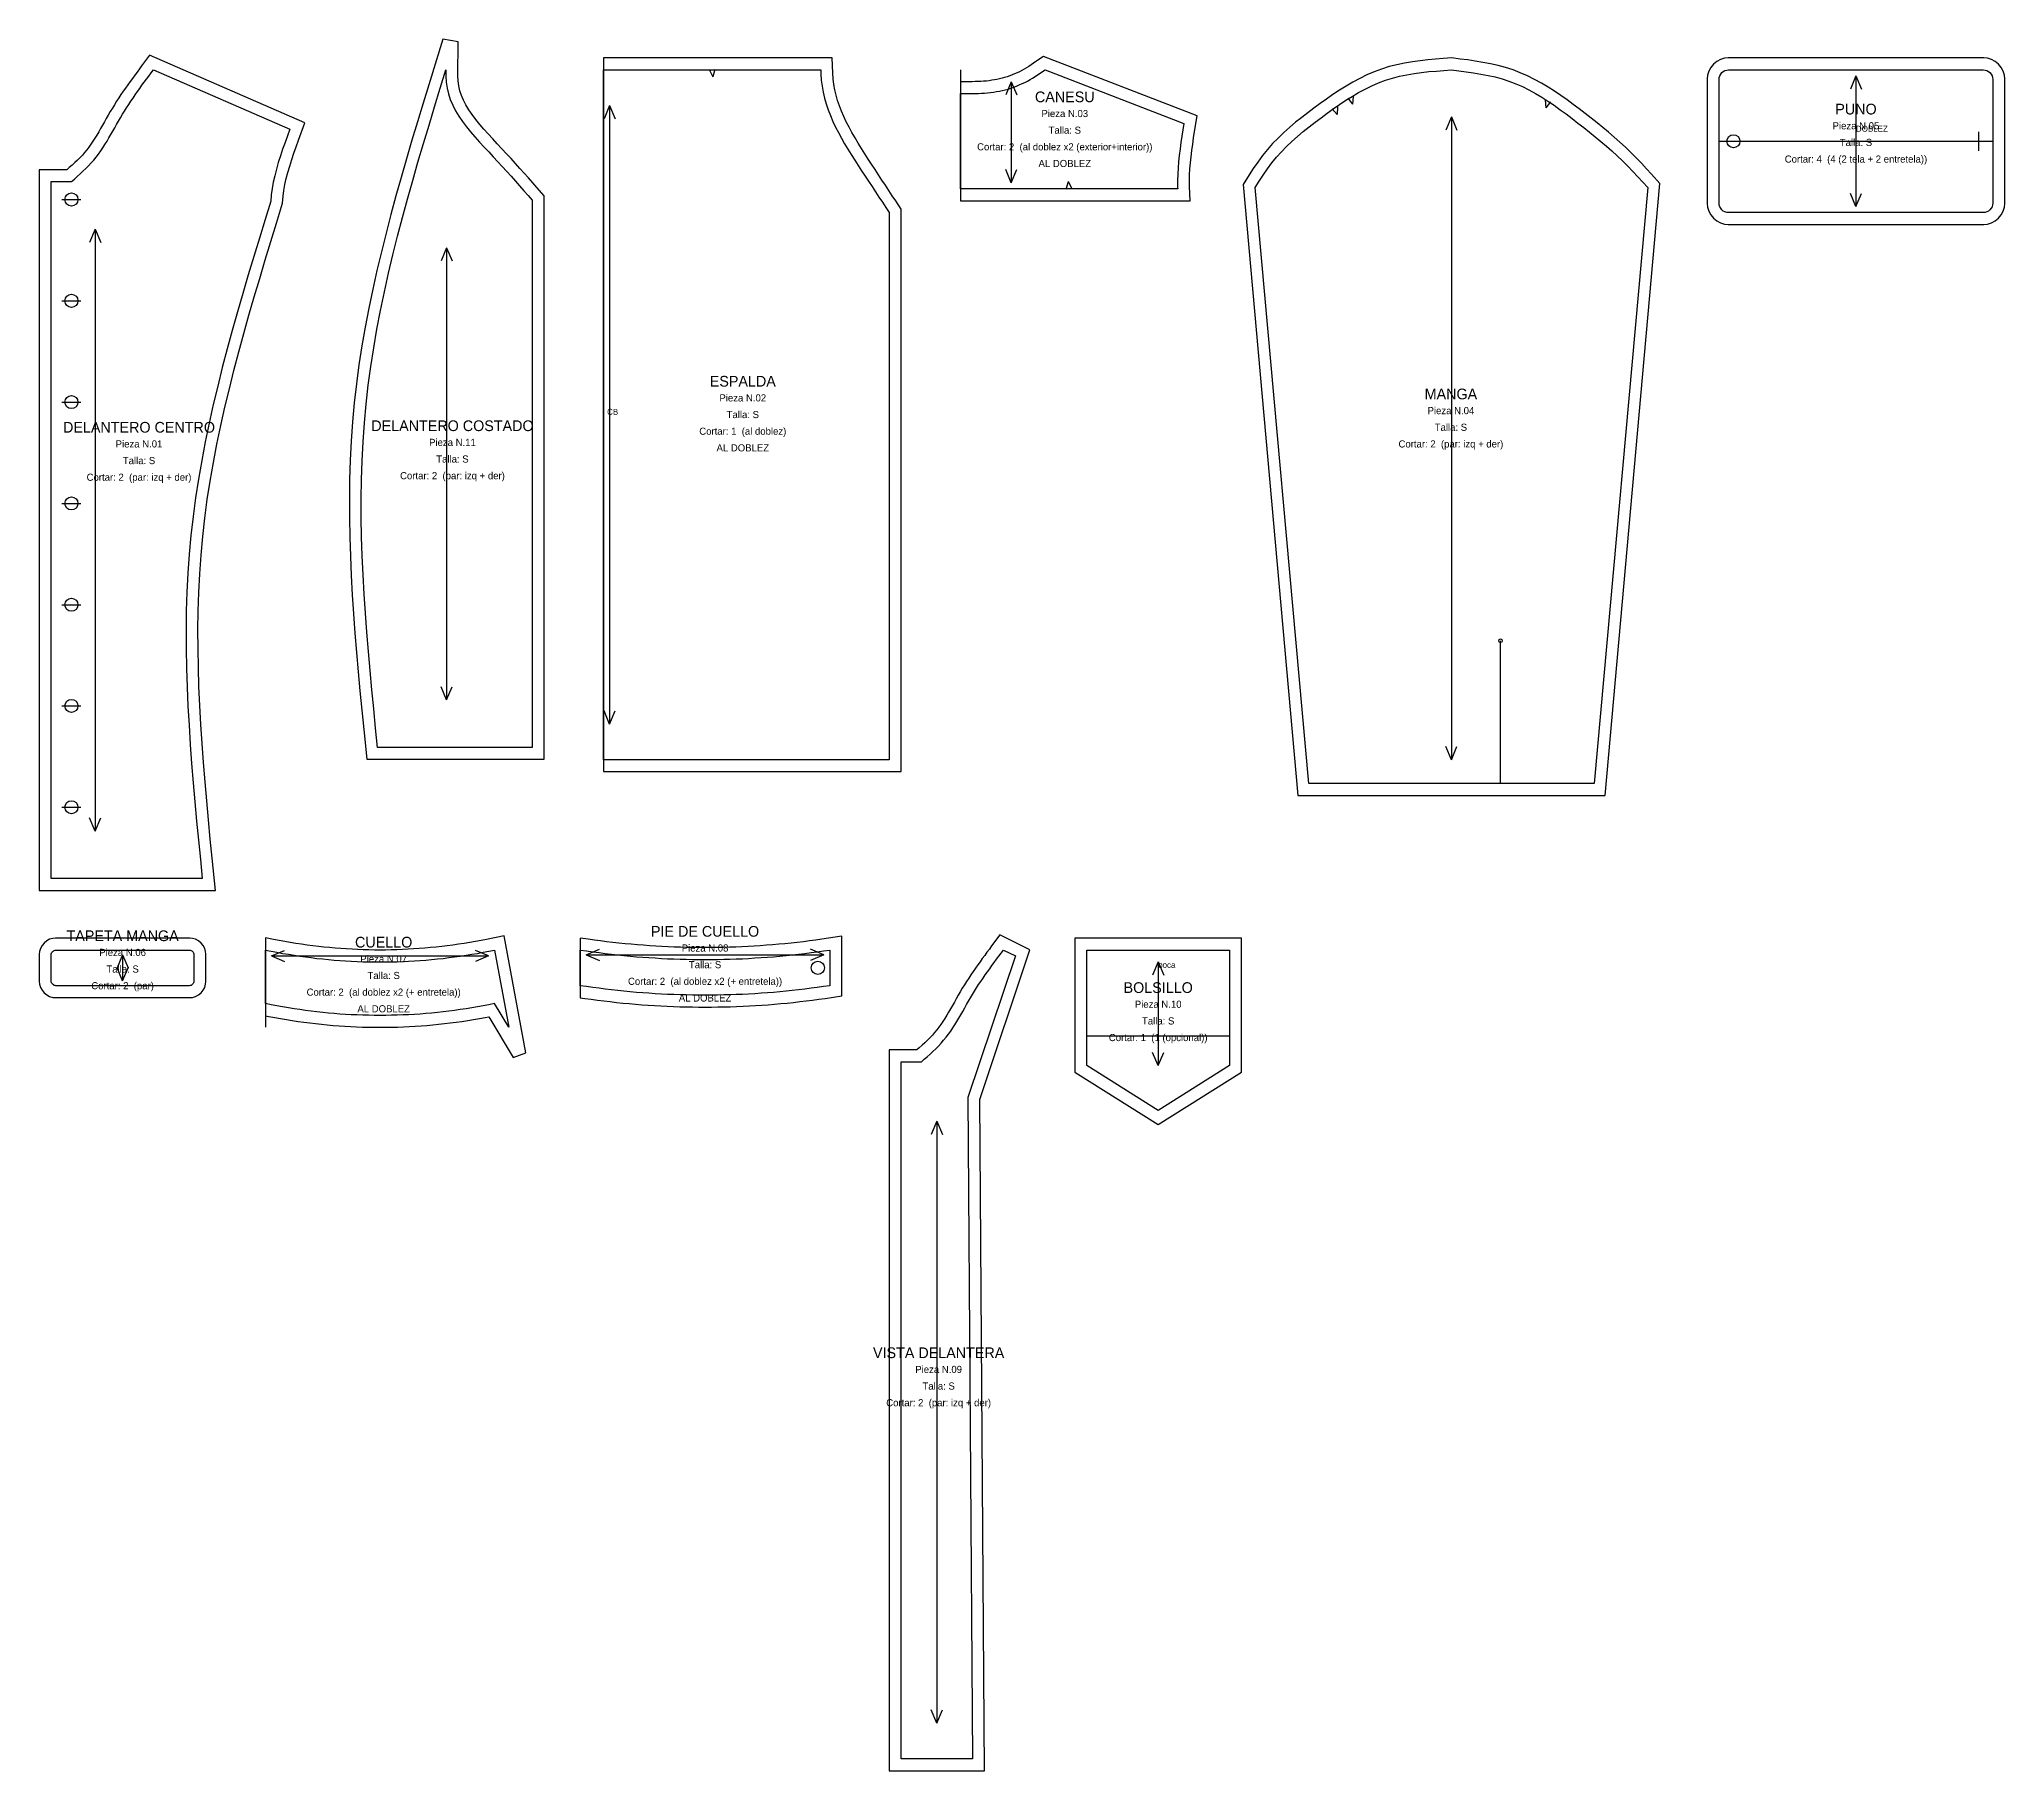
# Model space of a CAD drawing. Header units: centimetres. Extents: x -1 to 164, y -143 to 3.
import ezdxf
from ezdxf.enums import TextEntityAlignment as Align

# ---------------------------------------------------------------- set-up
doc = ezdxf.new("R2010")
doc.units = ezdxf.units.CM
for name, color, linetype in [('BOTONES', 30, 'Continuous'), ('CENTROS', 5, 'Continuous'), ('CONSTRUCCION', 8, 'Continuous'), ('CORTE', 1, 'Continuous'), ('COSTURA', 3, 'Continuous'), ('DOBLEZ', 6, 'Continuous'), ('HILO', 2, 'Continuous'), ('OJAL', 200, 'Continuous'), ('PIQUETES', 4, 'Continuous'), ('REFERENCIAS', 9, 'Continuous'), ('TEXTOS', 7, 'Continuous')]:
    doc.layers.add(name, color=color, linetype=linetype)

msp = doc.modelspace()

# ---------------------------------------------------------------- linework, layer by layer
at = {"layer": 'BOTONES'}
for centre in [(141.37, -6), (1.7, -10.9), (1.7, -19.42), (1.7, -27.93), (1.7, -36.45), (1.7, -44.97), (1.7, -53.48), (1.7, -62), (64.43, -75.5)]:
    msp.add_circle(centre, 0.55, dxfattribs=at)
at = {"layer": 'CENTROS'}
msp.add_circle((121.8, -48), 0.15, dxfattribs=at)
at = {"layer": 'CONSTRUCCION'}
for p, q in [((140.17, -6), (163.17, -6)), ((121.8, -60), (121.8, -48)), ((87.03, -81.22), (99.03, -81.22))]:
    msp.add_line(p, q, dxfattribs=at)
at = {"layer": 'CORTE'}
for points in [[(31.74, -1.26), (31.26, -2.81), (30.79, -4.36), (30.32, -5.92), (29.86, -7.48), (29.41, -9.04), (28.97, -10.6), (28.55, -12.16), (28.14, -13.73), (27.75, -15.3), (27.37, -16.88), (27.02, -18.45), (26.69, -20.03), (26.39, -21.62), (26.11, -23.21), (25.86, -24.8), (25.65, -26.4), (25.47, -28), (25.32, -29.6), (25.21, -31.21), (25.13, -32.82), (25.08, -34.43), (25.06, -36.05), (25.06, -37.66), (25.09, -39.28), (25.14, -40.89), (25.21, -42.51), (25.3, -44.13), (25.41, -45.74), (25.53, -47.36), (25.66, -48.98), (25.8, -50.6), (25.95, -52.21), (26.11, -53.83), (26.27, -55.45), (26.52, -57.96), (41.42, -57.96), (41.42, -10.59), (40.82, -9.9), (40.47, -9.5), (40.11, -9.09), (39.75, -8.69), (39.39, -8.28), (39.02, -7.87), (38.65, -7.46), (38.27, -7.05), (37.88, -6.63), (37.49, -6.22), (37.11, -5.81), (36.73, -5.39), (36.36, -4.98), (36.01, -4.58), (35.68, -4.17), (35.37, -3.76), (35.1, -3.35), (34.85, -2.95), (34.65, -2.55), (34.48, -2.15), (34.35, -1.75), (34.25, -1.35), (34.19, -0.93), (34.17, -0.49), (34.2, 2.37), (32.92, 2.57), (31.74, -1.26)], [(-1, -8.4), (-1, -69), (13.8, -69), (13.53, -66.29), (13.37, -64.68), (13.22, -63.06), (13.07, -61.46), (12.93, -59.85), (12.8, -58.24), (12.68, -56.64), (12.58, -55.04), (12.49, -53.45), (12.42, -51.85), (12.37, -50.26), (12.34, -48.68), (12.33, -47.09), (12.35, -45.51), (12.4, -43.94), (12.48, -42.37), (12.59, -40.8), (12.73, -39.24), (12.91, -37.68), (13.12, -36.12), (13.36, -34.57), (13.63, -33.02), (13.93, -31.46), (14.25, -29.91), (14.6, -28.36), (14.97, -26.81), (15.35, -25.27), (15.76, -23.72), (16.18, -22.17), (16.61, -20.62), (17.06, -19.08), (17.52, -17.53), (17.98, -15.98), (18.45, -14.43), (18.93, -12.88), (19.44, -11.22), (19.49, -10.61), (19.55, -10.13), (19.64, -9.64), (19.75, -9.13), (19.89, -8.62), (20.04, -8.09), (20.21, -7.55), (20.39, -7.01), (20.59, -6.46), (20.79, -5.91), (21.32, -4.46), (8.27, 1.23), (7.6, 0.34), (7.41, 0.08), (7.21, -0.19), (7.02, -0.45), (6.82, -0.72), (6.63, -0.98), (6.43, -1.25), (6.24, -1.53), (6.05, -1.8), (5.86, -2.08), (5.68, -2.36), (5.49, -2.64), (5.31, -2.93), (5.14, -3.22), (4.96, -3.51), (4.8, -3.8), (4.63, -4.09), (4.47, -4.38), (4.31, -4.66), (4.15, -4.94), (3.99, -5.22), (3.83, -5.49), (3.67, -5.75), (3.51, -6), (3.34, -6.25), (3.17, -6.49), (2.99, -6.72), (2.81, -6.94), (2.62, -7.16), (2.42, -7.37), (2.21, -7.59), (1.99, -7.8), (1.76, -8.01), (1.52, -8.22), (1.32, -8.4), (-1, -8.4)], [(71.42, -11.7), (70.97, -11.01), (70.68, -10.58), (70.39, -10.14), (70.1, -9.7), (69.81, -9.27), (69.53, -8.83), (69.24, -8.38), (68.95, -7.94), (68.66, -7.5), (68.37, -7.05), (68.09, -6.6), (67.81, -6.16), (67.55, -5.71), (67.29, -5.26), (67.05, -4.81), (66.82, -4.37), (66.61, -3.92), (66.41, -3.47), (66.24, -3.02), (66.09, -2.57), (65.96, -2.13), (65.86, -1.68), (65.77, -1.22), (65.72, -0.76), (65.68, -0.28), (65.63, 1), (46.42, 1), (46.42, -59), (71.42, -59), (71.42, -11.7)], [(95.66, -9.8), (95.66, -9.32), (95.67, -8.82), (95.7, -8.32), (95.74, -7.81), (95.8, -7.3), (95.86, -6.78), (95.93, -6.25), (96.01, -5.72), (96.09, -5.19), (96.3, -3.86), (83.39, 1.12), (82.76, 0.69), (82.55, 0.55), (82.35, 0.42), (82.15, 0.29), (81.96, 0.17), (81.76, 0.05), (81.57, -0.05), (81.37, -0.16), (81.17, -0.25), (80.96, -0.34), (80.76, -0.43), (80.55, -0.51), (80.34, -0.58), (80.12, -0.65), (79.91, -0.71), (79.69, -0.76), (79.48, -0.81), (79.26, -0.85), (79.04, -0.88), (78.82, -0.91), (78.59, -0.94), (78.36, -0.96), (78.13, -0.97), (77.89, -0.98), (77.66, -0.99), (77.41, -1), (77.17, -1), (76.92, -1), (76.68, -1), (76.42, -1), (76.42, -11), (95.71, -11), (95.66, -9.8)], [(104.76, -61), (130.59, -61), (135.2, -9.56), (134.5, -8.77), (134.08, -8.31), (133.65, -7.85), (133.21, -7.39), (132.76, -6.94), (132.3, -6.51), (131.83, -6.08), (131.36, -5.66), (130.88, -5.25), (130.4, -4.85), (129.91, -4.45), (129.41, -4.06), (128.92, -3.67), (128.41, -3.29), (127.91, -2.91), (127.39, -2.53), (126.87, -2.16), (126.33, -1.8), (125.79, -1.45), (125.23, -1.12), (124.66, -0.8), (124.07, -0.51), (123.46, -0.24), (122.85, -0.01), (122.22, 0.19), (121.59, 0.37), (120.95, 0.51), (120.32, 0.63), (119.68, 0.74), (119.05, 0.83), (118.42, 0.91), (117.7, 1), (116.97, 0.95), (116.33, 0.9), (115.68, 0.84), (115.04, 0.77), (114.39, 0.68), (113.74, 0.57), (113.09, 0.43), (112.44, 0.27), (111.81, 0.06), (111.18, -0.17), (110.57, -0.43), (109.97, -0.72), (109.39, -1.04), (108.82, -1.37), (108.26, -1.72), (107.71, -2.08), (107.17, -2.45), (106.64, -2.83), (106.12, -3.21), (105.6, -3.6), (105.09, -4), (104.58, -4.41), (104.08, -4.83), (103.59, -5.27), (103.12, -5.73), (102.65, -6.2), (102.21, -6.69), (101.79, -7.21), (101.39, -7.75), (101.02, -8.29), (100.67, -8.83), (100.16, -9.65), (104.76, -61)], [(139.17, -11.25), (139.2, -11.55), (139.3, -11.89), (139.47, -12.2), (139.69, -12.48), (139.97, -12.7), (140.28, -12.87), (140.62, -12.97), (140.92, -13), (162.42, -13), (162.72, -12.97), (163.06, -12.87), (163.37, -12.7), (163.65, -12.48), (163.87, -12.2), (164.04, -11.89), (164.14, -11.55), (164.17, -11.25), (164.17, -0.75), (164.14, -0.45), (164.04, -0.11), (163.87, 0.2), (163.65, 0.48), (163.37, 0.7), (163.06, 0.87), (162.72, 0.97), (162.42, 1), (140.92, 1), (140.62, 0.97), (140.28, 0.87), (139.97, 0.7), (139.69, 0.48), (139.47, 0.2), (139.3, -0.11), (139.2, -0.45), (139.17, -0.75), (139.17, -11.25)], [(-1, -76.65), (-0.98, -76.87), (-0.9, -77.14), (-0.77, -77.38), (-0.59, -77.59), (-0.38, -77.77), (-0.14, -77.9), (0.13, -77.98), (0.35, -78), (11.65, -78), (11.87, -77.98), (12.14, -77.9), (12.38, -77.77), (12.59, -77.59), (12.77, -77.38), (12.9, -77.14), (12.98, -76.87), (13, -76.65), (13, -74.35), (12.98, -74.13), (12.9, -73.86), (12.77, -73.62), (12.59, -73.41), (12.38, -73.23), (12.14, -73.1), (11.87, -73.02), (11.65, -73), (0.35, -73), (0.13, -73.02), (-0.14, -73.1), (-0.38, -73.23), (-0.59, -73.41), (-0.77, -73.62), (-0.9, -73.86), (-0.98, -74.13), (-1, -74.35), (-1, -76.65)], [(18.78, -79.67), (19.27, -79.76), (19.76, -79.85), (20.25, -79.93), (20.75, -80), (21.24, -80.07), (21.73, -80.13), (22.22, -80.19), (22.71, -80.24), (23.2, -80.29), (23.7, -80.34), (24.19, -80.37), (24.68, -80.41), (25.17, -80.44), (25.66, -80.46), (26.16, -80.48), (26.65, -80.49), (27.14, -80.5), (27.63, -80.5), (28.12, -80.5), (28.62, -80.49), (29.11, -80.48), (29.6, -80.46), (30.09, -80.44), (30.58, -80.41), (31.08, -80.37), (31.57, -80.34), (32.06, -80.29), (32.55, -80.24), (33.04, -80.19), (33.53, -80.13), (34.03, -80.07), (34.52, -80), (35.01, -79.93), (35.5, -79.85), (35.99, -79.76), (36.48, -79.67), (36.77, -79.62), (38.82, -83.04), (39.88, -82.64), (38.06, -72.82), (36.59, -73.12), (36.12, -73.21), (35.65, -73.29), (35.17, -73.37), (34.7, -73.45), (34.23, -73.52), (33.76, -73.59), (33.29, -73.65), (32.82, -73.7), (32.34, -73.76), (31.87, -73.8), (31.4, -73.84), (30.93, -73.88), (30.46, -73.91), (29.99, -73.94), (29.52, -73.96), (29.05, -73.98), (28.57, -73.99), (28.1, -74), (27.63, -74), (27.16, -74), (26.69, -73.99), (26.22, -73.98), (25.75, -73.96), (25.28, -73.94), (24.8, -73.91), (24.33, -73.88), (23.86, -73.84), (23.39, -73.8), (22.92, -73.76), (22.45, -73.7), (21.98, -73.65), (21.5, -73.59), (21.03, -73.52), (20.56, -73.45), (20.09, -73.37), (19.62, -73.29), (19.15, -73.21), (18.68, -73.12), (18, -72.98), (18, -79.52), (18.29, -79.58), (18.78, -79.67)], [(45.38, -78.14), (45.91, -78.21), (46.44, -78.28), (46.97, -78.34), (47.5, -78.4), (48.03, -78.46), (48.57, -78.51), (49.1, -78.55), (49.63, -78.6), (50.16, -78.64), (50.69, -78.67), (51.22, -78.7), (51.76, -78.73), (52.29, -78.75), (52.82, -78.77), (53.35, -78.78), (53.88, -78.79), (54.41, -78.8), (54.95, -78.8), (55.48, -78.8), (56.01, -78.79), (56.54, -78.78), (57.07, -78.77), (57.6, -78.75), (58.14, -78.73), (58.67, -78.7), (59.2, -78.67), (59.73, -78.64), (60.26, -78.6), (60.79, -78.55), (61.33, -78.51), (61.86, -78.46), (62.39, -78.4), (62.92, -78.34), (63.45, -78.28), (63.98, -78.21), (64.52, -78.14), (65.05, -78.07), (66.43, -77.86), (66.43, -72.84), (64.76, -73.09), (64.24, -73.16), (63.73, -73.23), (63.21, -73.3), (62.69, -73.36), (62.18, -73.41), (61.66, -73.47), (61.14, -73.52), (60.63, -73.56), (60.11, -73.6), (59.59, -73.64), (59.08, -73.67), (58.56, -73.7), (58.04, -73.73), (57.53, -73.75), (57.01, -73.77), (56.5, -73.78), (55.98, -73.79), (55.46, -73.8), (54.95, -73.8), (54.43, -73.8), (53.91, -73.79), (53.4, -73.78), (52.88, -73.77), (52.36, -73.75), (51.85, -73.73), (51.33, -73.7), (50.81, -73.67), (50.3, -73.64), (49.78, -73.6), (49.26, -73.56), (48.75, -73.52), (48.23, -73.47), (47.71, -73.41), (47.2, -73.36), (46.68, -73.3), (46.17, -73.23), (45.65, -73.16), (45.13, -73.09), (44.46, -72.99), (44.46, -78.01), (44.84, -78.07), (45.38, -78.14)], [(70.43, -143), (78.44, -143), (78.03, -86.56), (82.25, -73.99), (79.73, -72.73), (79.03, -73.66), (78.84, -73.92), (78.64, -74.19), (78.45, -74.45), (78.25, -74.72), (78.06, -74.98), (77.86, -75.25), (77.67, -75.53), (77.48, -75.8), (77.29, -76.08), (77.11, -76.36), (76.92, -76.64), (76.74, -76.93), (76.56, -77.22), (76.39, -77.51), (76.22, -77.8), (76.06, -78.09), (75.9, -78.38), (75.74, -78.66), (75.58, -78.94), (75.42, -79.22), (75.26, -79.49), (75.1, -79.75), (74.94, -80), (74.77, -80.25), (74.6, -80.49), (74.42, -80.72), (74.24, -80.94), (74.05, -81.16), (73.85, -81.37), (73.63, -81.59), (73.41, -81.8), (73.19, -82.01), (72.95, -82.22), (72.75, -82.4), (70.43, -82.4), (70.43, -143)], [(86.03, -84.27), (93.03, -88.68), (100.03, -84.27), (100.03, -73), (86.03, -73), (86.03, -84.27)]]:
    msp.add_lwpolyline(points, close=True, dxfattribs=at)
at = {"layer": 'COSTURA'}
for points in [[(12.7, -68), (0, -68), (0, -9.4), (1.7, -9.4), (1.95, -9.18), (2.19, -8.97), (2.43, -8.75), (2.67, -8.52), (2.91, -8.3), (3.14, -8.07), (3.36, -7.83), (3.57, -7.59), (3.78, -7.34), (3.97, -7.08), (4.16, -6.82), (4.34, -6.55), (4.52, -6.28), (4.69, -6), (4.85, -5.72), (5.02, -5.44), (5.18, -5.16), (5.34, -4.87), (5.5, -4.58), (5.66, -4.3), (5.83, -4.02), (5.99, -3.73), (6.16, -3.46), (6.34, -3.18), (6.51, -2.91), (6.69, -2.64), (6.88, -2.37), (7.06, -2.1), (7.25, -1.83), (7.44, -1.57), (7.63, -1.3), (7.82, -1.04), (8.02, -0.78), (8.21, -0.52), (8.4, -0.26), (8.6, 0), (20.06, -5), (19.85, -5.56), (19.65, -6.12), (19.45, -6.68), (19.26, -7.24), (19.08, -7.8), (18.92, -8.35), (18.78, -8.9), (18.66, -9.44), (18.56, -9.98), (18.49, -10.51), (18.45, -11.04), (17.97, -12.59), (17.5, -14.14), (17.03, -15.69), (16.56, -17.24), (16.1, -18.8), (15.65, -20.35), (15.22, -21.9), (14.79, -23.46), (14.38, -25.02), (13.99, -26.58), (13.62, -28.14), (13.27, -29.7), (12.95, -31.27), (12.65, -32.84), (12.37, -34.41), (12.13, -35.98), (11.92, -37.56), (11.74, -39.14), (11.59, -40.72), (11.48, -42.31), (11.4, -43.9), (11.35, -45.49), (11.33, -47.09), (11.34, -48.69), (11.37, -50.29), (11.42, -51.89), (11.49, -53.5), (11.58, -55.1), (11.68, -56.71), (11.8, -58.32), (11.93, -59.93), (12.08, -61.55), (12.22, -63.16), (12.38, -64.77), (12.54, -66.39)], [(33.17, 0), (33.17, -0.52), (33.2, -1.03), (33.27, -1.53), (33.38, -2.02), (33.54, -2.5), (33.74, -2.98), (33.98, -3.44), (34.26, -3.89), (34.56, -4.34), (34.89, -4.78), (35.24, -5.22), (35.61, -5.64), (35.99, -6.07), (36.38, -6.49), (36.77, -6.9), (37.15, -7.31), (37.54, -7.73), (37.91, -8.13), (38.28, -8.54), (38.65, -8.95), (39.01, -9.35), (39.36, -9.75), (39.72, -10.16), (40.07, -10.56), (40.42, -10.96), (40.42, -56.96), (27.42, -56.96), (27.26, -55.35), (27.1, -53.73), (26.95, -52.12), (26.8, -50.51), (26.66, -48.9), (26.53, -47.28), (26.41, -45.67), (26.3, -44.07), (26.21, -42.46), (26.14, -40.85), (26.09, -39.25), (26.06, -37.65), (26.06, -36.05), (26.08, -34.46), (26.13, -32.86), (26.21, -31.27), (26.32, -29.68), (26.46, -28.1), (26.64, -26.52), (26.85, -24.94), (27.1, -23.37), (27.37, -21.8), (27.67, -20.23), (28, -18.66), (28.35, -17.1), (28.72, -15.54), (29.11, -13.98), (29.52, -12.42), (29.94, -10.87), (30.38, -9.31), (30.82, -7.76), (31.28, -6.2), (31.75, -4.65), (32.22, -3.1), (32.7, -1.55)], [(46.42, 0), (64.67, 0), (64.68, -0.34), (64.72, -0.86), (64.79, -1.37), (64.87, -1.88), (64.99, -2.38), (65.13, -2.87), (65.3, -3.36), (65.49, -3.85), (65.7, -4.33), (65.92, -4.81), (66.16, -5.28), (66.42, -5.75), (66.68, -6.21), (66.96, -6.68), (67.24, -7.13), (67.53, -7.59), (67.82, -8.04), (68.11, -8.49), (68.4, -8.93), (68.69, -9.37), (68.98, -9.81), (69.27, -10.25), (69.56, -10.69), (69.85, -11.13), (70.13, -11.56), (70.42, -12), (70.42, -58), (46.42, -58)], [(76.42, -2), (76.68, -2), (76.93, -2), (77.18, -2), (77.43, -2), (77.68, -1.99), (77.94, -1.98), (78.19, -1.97), (78.44, -1.95), (78.69, -1.93), (78.93, -1.91), (79.18, -1.87), (79.43, -1.83), (79.68, -1.79), (79.92, -1.73), (80.17, -1.67), (80.41, -1.61), (80.65, -1.53), (80.89, -1.45), (81.12, -1.36), (81.36, -1.26), (81.59, -1.16), (81.81, -1.05), (82.04, -0.94), (82.26, -0.81), (82.47, -0.69), (82.69, -0.55), (82.9, -0.42), (83.11, -0.28), (83.32, -0.14), (83.52, 0), (95.19, -4.5), (95.1, -5.04), (95.02, -5.58), (94.94, -6.11), (94.87, -6.65), (94.8, -7.19), (94.75, -7.72), (94.7, -8.25), (94.67, -8.78), (94.66, -9.3), (94.66, -9.83), (94.67, -10), (76.42, -10)], [(101.19, -9.9), (101.52, -9.37), (101.86, -8.84), (102.21, -8.33), (102.58, -7.83), (102.97, -7.35), (103.38, -6.88), (103.82, -6.44), (104.27, -6.01), (104.74, -5.59), (105.22, -5.18), (105.71, -4.79), (106.21, -4.4), (106.72, -4.02), (107.23, -3.64), (107.74, -3.27), (108.27, -2.91), (108.8, -2.56), (109.33, -2.23), (109.87, -1.91), (110.43, -1.62), (110.98, -1.34), (111.55, -1.1), (112.13, -0.88), (112.72, -0.7), (113.32, -0.54), (113.92, -0.41), (114.54, -0.31), (115.16, -0.22), (115.78, -0.15), (116.41, -0.1), (117.04, -0.05), (117.68, 0), (118.3, -0.08), (118.91, -0.16), (119.53, -0.25), (120.14, -0.35), (120.75, -0.47), (121.34, -0.6), (121.93, -0.76), (122.51, -0.95), (123.08, -1.17), (123.64, -1.41), (124.19, -1.69), (124.73, -1.98), (125.26, -2.3), (125.78, -2.64), (126.3, -2.98), (126.81, -3.35), (127.31, -3.71), (127.81, -4.09), (128.31, -4.47), (128.8, -4.85), (129.28, -5.23), (129.76, -5.62), (130.23, -6.01), (130.7, -6.41), (131.16, -6.82), (131.61, -7.24), (132.06, -7.66), (132.49, -8.09), (132.92, -8.54), (133.34, -8.99), (133.76, -9.44), (134.17, -9.9), (129.68, -60), (105.68, -60)], [(140.17, -0.8), (140.18, -0.64), (140.23, -0.49), (140.3, -0.36), (140.4, -0.23), (140.52, -0.13), (140.66, -0.06), (140.81, -0.02), (140.97, 0), (162.37, 0), (162.52, -0.02), (162.68, -0.06), (162.81, -0.13), (162.93, -0.23), (163.03, -0.36), (163.11, -0.49), (163.15, -0.64), (163.17, -0.8), (163.17, -11.2), (163.15, -11.36), (163.11, -11.51), (163.03, -11.64), (162.93, -11.77), (162.81, -11.87), (162.68, -11.94), (162.52, -11.98), (162.37, -12), (140.97, -12), (140.81, -11.98), (140.66, -11.94), (140.52, -11.87), (140.4, -11.77), (140.3, -11.64), (140.23, -11.51), (140.18, -11.36), (140.17, -11.2)], [(0, -74.4), (0.01, -74.32), (0.03, -74.25), (0.07, -74.18), (0.12, -74.12), (0.18, -74.07), (0.25, -74.03), (0.32, -74.01), (0.4, -74), (11.6, -74), (11.68, -74.01), (11.75, -74.03), (11.82, -74.07), (11.88, -74.12), (11.93, -74.18), (11.97, -74.25), (11.99, -74.32), (12, -74.4), (12, -76.6), (11.99, -76.68), (11.97, -76.75), (11.93, -76.82), (11.88, -76.88), (11.82, -76.93), (11.75, -76.97), (11.68, -76.99), (11.6, -77), (0.4, -77), (0.32, -76.99), (0.25, -76.97), (0.18, -76.93), (0.12, -76.88), (0.07, -76.82), (0.03, -76.75), (0.01, -76.68), (0, -76.6)], [(18, -74), (18.48, -74.1), (18.96, -74.19), (19.44, -74.28), (19.93, -74.36), (20.41, -74.44), (20.89, -74.51), (21.37, -74.58), (21.85, -74.64), (22.33, -74.7), (22.82, -74.75), (23.3, -74.8), (23.78, -74.84), (24.26, -74.88), (24.74, -74.91), (25.22, -74.94), (25.71, -74.96), (26.19, -74.98), (26.67, -74.99), (27.15, -75), (27.63, -75), (28.11, -75), (28.6, -74.99), (29.08, -74.98), (29.56, -74.96), (30.04, -74.94), (30.52, -74.91), (31, -74.88), (31.48, -74.84), (31.97, -74.8), (32.45, -74.75), (32.93, -74.7), (33.41, -74.64), (33.89, -74.58), (34.37, -74.51), (34.86, -74.44), (35.34, -74.36), (35.82, -74.28), (36.3, -74.19), (36.78, -74.1), (37.26, -74), (38.46, -80.5), (37.26, -78.5), (36.78, -78.6), (36.3, -78.69), (35.82, -78.78), (35.34, -78.86), (34.86, -78.94), (34.37, -79.01), (33.89, -79.08), (33.41, -79.14), (32.93, -79.2), (32.45, -79.25), (31.97, -79.3), (31.48, -79.34), (31, -79.38), (30.52, -79.41), (30.04, -79.44), (29.56, -79.46), (29.08, -79.48), (28.6, -79.49), (28.11, -79.5), (27.63, -79.5), (27.15, -79.5), (26.67, -79.49), (26.19, -79.48), (25.71, -79.46), (25.22, -79.44), (24.74, -79.41), (24.26, -79.38), (23.78, -79.34), (23.3, -79.3), (22.82, -79.25), (22.33, -79.2), (21.85, -79.14), (21.37, -79.08), (20.89, -79.01), (20.41, -78.94), (19.93, -78.86), (19.44, -78.78), (18.96, -78.69), (18.48, -78.6), (18, -78.5)], [(44.46, -74), (44.99, -74.08), (45.51, -74.15), (46.04, -74.22), (46.56, -74.29), (47.08, -74.35), (47.61, -74.41), (48.13, -74.46), (48.66, -74.51), (49.18, -74.56), (49.71, -74.6), (50.23, -74.64), (50.75, -74.67), (51.28, -74.7), (51.8, -74.73), (52.33, -74.75), (52.85, -74.77), (53.37, -74.78), (53.9, -74.79), (54.42, -74.8), (54.95, -74.8), (55.47, -74.8), (55.99, -74.79), (56.52, -74.78), (57.04, -74.77), (57.57, -74.75), (58.09, -74.73), (58.61, -74.7), (59.14, -74.67), (59.66, -74.64), (60.19, -74.6), (60.71, -74.56), (61.24, -74.51), (61.76, -74.46), (62.28, -74.41), (62.81, -74.35), (63.33, -74.29), (63.86, -74.22), (64.38, -74.15), (64.9, -74.08), (65.43, -74), (65.43, -77), (64.9, -77.08), (64.38, -77.15), (63.86, -77.22), (63.33, -77.29), (62.81, -77.35), (62.28, -77.41), (61.76, -77.46), (61.24, -77.51), (60.71, -77.56), (60.19, -77.6), (59.66, -77.64), (59.14, -77.67), (58.61, -77.7), (58.09, -77.73), (57.57, -77.75), (57.04, -77.77), (56.52, -77.78), (55.99, -77.79), (55.47, -77.8), (54.95, -77.8), (54.42, -77.8), (53.9, -77.79), (53.37, -77.78), (52.85, -77.77), (52.33, -77.75), (51.8, -77.73), (51.28, -77.7), (50.75, -77.67), (50.23, -77.64), (49.71, -77.6), (49.18, -77.56), (48.66, -77.51), (48.13, -77.46), (47.61, -77.41), (47.08, -77.35), (46.56, -77.29), (46.04, -77.22), (45.51, -77.15), (44.99, -77.08), (44.46, -77)], [(71.43, -83.4), (73.13, -83.4), (73.37, -83.18), (73.62, -82.97), (73.86, -82.75), (74.1, -82.52), (74.34, -82.3), (74.56, -82.07), (74.79, -81.83), (75, -81.59), (75.21, -81.34), (75.4, -81.08), (75.59, -80.82), (75.77, -80.55), (75.95, -80.28), (76.12, -80), (76.28, -79.72), (76.45, -79.44), (76.61, -79.16), (76.77, -78.87), (76.93, -78.58), (77.09, -78.3), (77.25, -78.02), (77.42, -77.73), (77.59, -77.46), (77.77, -77.18), (77.94, -76.91), (78.12, -76.64), (78.31, -76.37), (78.49, -76.1), (78.68, -75.83), (78.87, -75.57), (79.06, -75.3), (79.25, -75.04), (79.44, -74.78), (79.64, -74.52), (79.83, -74.26), (80.03, -74), (81.03, -74.5), (77.03, -86.4), (77.43, -142), (71.43, -142)], [(87.03, -74), (99.03, -74), (99.03, -83.72), (93.03, -87.5), (87.03, -83.72)]]:
    msp.add_lwpolyline(points, close=True, dxfattribs=at)
at = {"layer": 'DOBLEZ'}
for p, q in [((46.42, 0), (46.42, -58)), ((76.42, 0), (76.42, -10)), ((18, -74), (18, -80.5)), ((44.46, -74), (44.46, -77.8))]:
    msp.add_line(p, q, dxfattribs=at)
at = {"layer": 'HILO'}
for p, q in [((80.68, -1), (80.22, -2.11)), ((80.68, -1), (80.68, -9.5)), ((80.68, -1), (81.15, -2.11)), ((151.67, -0.5), (151.2, -1.61)), ((151.67, -0.5), (151.67, -11.5)), ((151.67, -0.5), (152.14, -1.61)), ((46.92, -3), (46.46, -4.11)), ((46.92, -3), (46.92, -55)), ((46.92, -3), (47.39, -4.11)), ((117.68, -3.96), (117.21, -5.07)), ((117.68, -3.96), (117.68, -58)), ((117.68, -3.96), (118.14, -5.07)), ((80.68, -9.5), (80.22, -8.39)), ((80.68, -9.5), (81.15, -8.39)), ((151.67, -11.5), (151.2, -10.39)), ((151.67, -11.5), (152.14, -10.39)), ((3.7, -13.4), (3.23, -14.51)), ((3.7, -13.4), (3.7, -64)), ((3.7, -13.4), (4.17, -14.51)), ((33.22, -14.96), (32.76, -16.07)), ((33.22, -14.96), (33.22, -52.96)), ((33.22, -14.96), (33.69, -16.07)), ((33.22, -52.96), (32.76, -51.86)), ((33.22, -52.96), (33.69, -51.86)), ((46.92, -55), (46.46, -53.89)), ((46.92, -55), (47.39, -53.89)), ((117.68, -58), (117.21, -56.89)), ((117.68, -58), (118.14, -56.89)), ((3.7, -64), (3.23, -62.89)), ((3.7, -64), (4.17, -62.89)), ((18.5, -74.5), (19.61, -74.03)), ((36.76, -74.5), (35.66, -74.03)), ((44.96, -74.4), (46.07, -73.93)), ((64.93, -74.4), (63.82, -73.93)), ((6, -74.4), (5.53, -75.51)), ((6, -76.6), (5.53, -75.49)), ((6, -74.4), (6, -76.6)), ((6, -74.4), (6.47, -75.51)), ((6, -76.6), (6.47, -75.49)), ((18.5, -74.5), (36.76, -74.5)), ((18.5, -74.5), (19.61, -74.97)), ((36.76, -74.5), (35.66, -74.97)), ((44.96, -74.4), (64.93, -74.4)), ((44.96, -74.4), (46.07, -74.87)), ((64.93, -74.4), (63.82, -74.87)), ((93.03, -75), (92.56, -76.11)), ((93.03, -75), (93.03, -83.72)), ((93.03, -75), (93.5, -76.11)), ((93.03, -83.72), (92.56, -82.61)), ((93.03, -83.72), (93.5, -82.61)), ((74.43, -88.4), (73.96, -89.51)), ((74.43, -88.4), (74.43, -139)), ((74.43, -88.4), (74.9, -89.51)), ((74.43, -139), (73.96, -137.89)), ((74.43, -139), (74.9, -137.89))]:
    msp.add_line(p, q, dxfattribs=at)
at = {"layer": 'OJAL'}
for p, q in [((161.97, -5.2), (161.97, -6.8)), ((0.9, -10.9), (2.5, -10.9)), ((0.9, -19.42), (2.5, -19.42)), ((0.9, -27.93), (2.5, -27.93)), ((0.9, -36.45), (2.5, -36.45)), ((0.9, -44.97), (2.5, -44.97)), ((0.9, -53.48), (2.5, -53.48)), ((0.9, -62), (2.5, -62))]:
    msp.add_line(p, q, dxfattribs=at)
at = {"layer": 'PIQUETES'}
for p, q in [((55.78, 0.02), (55.6, -0.6)), ((55.31, -0.02), (55.6, -0.6)), ((107.64, -3.27), (108.07, -3.75)), ((108.09, -3.11), (108.07, -3.75)), ((108.96, -2.38), (109.37, -2.89)), ((109.42, -2.24), (109.37, -2.89)), ((125.54, -2.56), (125.6, -3.2)), ((126, -2.69), (125.6, -3.2)), ((85.31, -10.02), (85.49, -9.4)), ((85.78, -9.98), (85.49, -9.4))]:
    msp.add_line(p, q, dxfattribs=at)

# ---------------------------------------------------------------- texts
at = {"layer": 'REFERENCIAS'}
for s, p in [('DOBLEZ', (151.67, -5.2)), ('CB', (46.72, -29)), ('boca', (93.03, -75.5))]:
    msp.add_text(s, height=0.5, dxfattribs=at).set_placement(p)
at = {"layer": 'TEXTOS'}
for s, height, p in [('CANESU', 0.9, (85.18, -2.27)), ('PUNO', 0.9, (151.67, -3.3)), ('Pieza N.03', 0.6, (85.18, -3.67)), ('Talla: S', 0.6, (85.18, -5.07)), ('Pieza N.05', 0.6, (151.67, -4.7)), ('Cortar: 2  (al doblez x2 (exterior+interior))', 0.6, (85.18, -6.47)), ('Talla: S', 0.6, (151.67, -6.1)), ('AL DOBLEZ', 0.6, (85.18, -7.87)), ('Cortar: 4  (4 (2 tela + 2 entretela))', 0.6, (151.67, -7.5)), ('ESPALDA', 0.9, (58.12, -26.18)), ('Pieza N.02', 0.6, (58.12, -27.58)), ('MANGA', 0.9, (117.63, -27.25)), ('DELANTERO CENTRO', 0.9, (7.38, -30.05)), ('DELANTERO COSTADO', 0.9, (33.72, -29.92)), ('Talla: S', 0.6, (58.12, -28.98)), ('Pieza N.04', 0.6, (117.63, -28.65)), ('Talla: S', 0.6, (117.63, -30.05)), ('Pieza N.01', 0.6, (7.38, -31.45)), ('Pieza N.11', 0.6, (33.72, -31.32)), ('Cortar: 1  (al doblez)', 0.6, (58.12, -30.38)), ('Cortar: 2  (par: izq + der)', 0.6, (117.63, -31.45)), ('Talla: S', 0.6, (7.38, -32.85)), ('Talla: S', 0.6, (33.72, -32.72)), ('AL DOBLEZ', 0.6, (58.12, -31.78)), ('Cortar: 2  (par: izq + der)', 0.6, (7.38, -34.25)), ('Cortar: 2  (par: izq + der)', 0.6, (33.72, -34.12)), ('TAPETA MANGA', 0.9, (6, -72.8)), ('PIE DE CUELLO', 0.9, (54.95, -72.43)), ('Pieza N.06', 0.6, (6, -74.2)), ('CUELLO', 0.9, (27.94, -73.34)), ('Pieza N.08', 0.6, (54.95, -73.83)), ('Talla: S', 0.6, (6, -75.6)), ('Pieza N.07', 0.6, (27.94, -74.74)), ('Talla: S', 0.6, (27.94, -76.14)), ('Talla: S', 0.6, (54.95, -75.23)), ('Cortar: 2  (par)', 0.6, (6, -77)), ('Cortar: 2  (al doblez x2 (+ entretela))', 0.6, (27.94, -77.54)), ('Cortar: 2  (al doblez x2 (+ entretela))', 0.6, (54.95, -76.63)), ('BOLSILLO', 0.9, (93.03, -77.16)), ('AL DOBLEZ', 0.6, (27.94, -78.94)), ('AL DOBLEZ', 0.6, (54.95, -78.03)), ('Pieza N.10', 0.6, (93.03, -78.56)), ('Talla: S', 0.6, (93.03, -79.96)), ('Cortar: 1  (1 (opcional))', 0.6, (93.03, -81.36)), ('VISTA DELANTERA', 0.9, (74.58, -107.86)), ('Pieza N.09', 0.6, (74.58, -109.26)), ('Talla: S', 0.6, (74.58, -110.66)), ('Cortar: 2  (par: izq + der)', 0.6, (74.58, -112.06))]:
    msp.add_text(s, height=height, dxfattribs=at).set_placement(p, align=Align.MIDDLE_CENTER)

doc.saveas('drawing.dxf')
